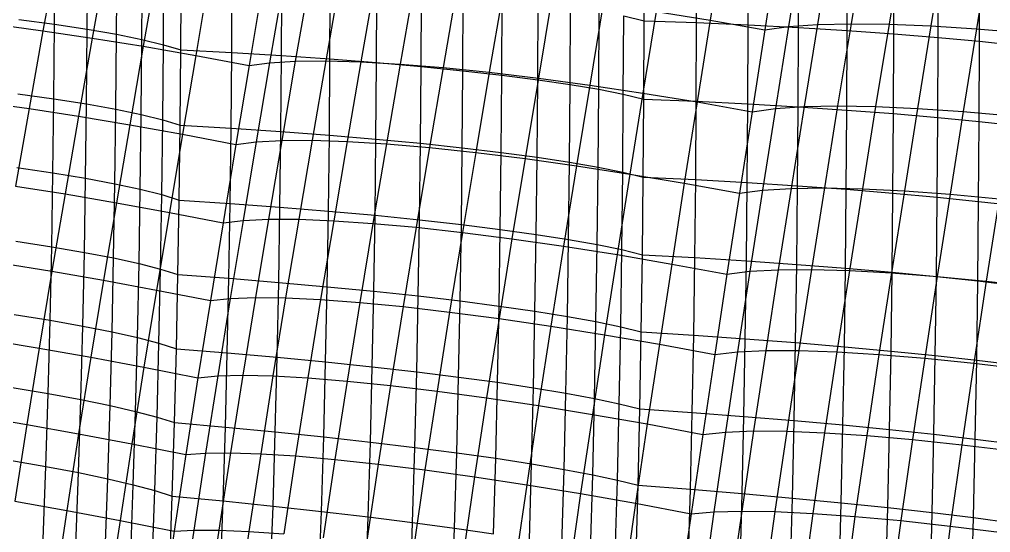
# Model space of a CAD drawing. Extents: x -429 to 429, y -1 to 209.
# Drawn here: x -325.05 to -291, y 106.09 to 124.07 of the extents above; entities that cross this region are included whole.
import ezdxf

# ---------------------------------------------------------------- set-up
doc = ezdxf.new("R2010")
doc.units = 0

msp = doc.modelspace()

# ---------------------------------------------------------------- linework, layer by layer
at = {"layer": 'default', "color": 3, "linetype": 'CONTINUOUS'}
for p, q in [((-303.147, 124.026, 108.9), (-303.142, 126.781, 108.702)), ((-303.147, 124.026, 108.9), (-303.142, 126.781, 108.702)), ((-301.308, 123.959, 108.659), (-301.304, 126.725, 108.461)), ((-323.819, 123.901, 129.11), (-323.803, 126.522, 128.934)), ((-322.673, 123.728, 127.803), (-322.657, 126.356, 127.627)), ((-299.5, 123.878, 108.258), (-299.495, 126.655, 108.059)), ((-297.735, 123.786, 107.7), (-297.731, 126.573, 107.5)), ((-296.029, 123.681, 106.989), (-296.025, 126.478, 106.788)), ((-294.394, 123.566, 106.132), (-294.391, 126.371, 105.93)), ((-321.65, 123.55, 126.401), (-321.634, 126.185, 126.224)), ((-320.758, 123.369, 124.914), (-320.743, 126.01, 124.737)), ((-292.844, 123.44, 105.134), (-292.841, 126.254, 104.931)), ((-291.391, 123.306, 104.003), (-291.388, 126.127, 103.799)), ((-320.004, 123.187, 123.355), (-319.989, 125.834, 123.177)), ((-319.395, 123.006, 121.735), (-319.38, 125.656, 121.557)), ((-319.395, 123.006, 121.735), (-319.38, 125.656, 121.557)), ((-317.61, 122.913, 121.419), (-317.595, 125.574, 121.24)), ((-315.861, 122.807, 120.949), (-315.847, 125.479, 120.769)), ((-314.163, 122.689, 120.327), (-314.149, 125.372, 120.146)), ((-312.529, 122.56, 119.558), (-312.515, 125.254, 119.376)), ((-310.972, 122.422, 118.649), (-310.958, 125.125, 118.467)), ((-309.504, 122.275, 117.607), (-309.49, 124.987, 117.424)), ((-308.137, 122.121, 116.441), (-308.123, 124.84, 116.256)), ((-306.881, 121.96, 115.158), (-306.868, 124.687, 114.973)), ((-305.747, 121.794, 113.77), (-305.734, 124.527, 113.584)), ((-304.743, 121.625, 112.287), (-304.731, 124.363, 112.101)), ((-325.078, 124.07, 130.311), (-323.819, 123.901, 129.11)), ((-303.879, 121.453, 110.722), (-303.866, 124.195, 110.536)), ((-303.866, 124.195, 110.536), (-303.147, 124.026, 108.9)), ((-303.159, 121.28, 109.086), (-303.147, 124.026, 108.9)), ((-303.159, 121.28, 109.086), (-303.147, 124.026, 108.9)), ((-303.147, 124.026, 108.9), (-301.308, 123.959, 108.659)), ((-301.32, 121.202, 108.847), (-301.308, 123.959, 108.659)), ((-301.308, 123.959, 108.659), (-299.5, 123.878, 108.258)), ((-323.843, 121.291, 129.275), (-323.819, 123.901, 129.11)), ((-323.819, 123.901, 129.11), (-322.673, 123.728, 127.803)), ((-322.697, 121.11, 127.969), (-322.673, 123.728, 127.803)), ((-322.673, 123.728, 127.803), (-321.65, 123.55, 126.401)), ((-299.512, 121.111, 108.447), (-299.5, 123.878, 108.258)), ((-299.5, 123.878, 108.258), (-297.735, 123.786, 107.7)), ((-297.747, 121.008, 107.89), (-297.735, 123.786, 107.7)), ((-297.735, 123.786, 107.7), (-296.029, 123.681, 106.989)), ((-296.041, 120.894, 107.18), (-296.029, 123.681, 106.989)), ((-296.029, 123.681, 106.989), (-294.394, 123.566, 106.132)), ((-321.674, 120.925, 126.567), (-321.65, 123.55, 126.401)), ((-321.65, 123.55, 126.401), (-320.758, 123.369, 124.914)), ((-320.782, 120.739, 125.081), (-320.758, 123.369, 124.914)), ((-320.758, 123.369, 124.914), (-320.004, 123.187, 123.355)), ((-294.406, 120.77, 106.323), (-294.394, 123.566, 106.132)), ((-294.394, 123.566, 106.132), (-292.844, 123.44, 105.134)), ((-292.856, 120.636, 105.325), (-292.844, 123.44, 105.134)), ((-292.844, 123.44, 105.134), (-291.391, 123.306, 104.003)), ((-291.403, 120.495, 104.196), (-291.391, 123.306, 104.003)), ((-291.391, 123.306, 104.003), (-290.047, 123.164, 102.749)), ((-320.028, 120.553, 123.521), (-320.004, 123.187, 123.355)), ((-320.004, 123.187, 123.355), (-319.395, 123.006, 121.735)), ((-319.418, 120.368, 121.902), (-319.395, 123.006, 121.735)), ((-319.418, 120.368, 121.902), (-319.395, 123.006, 121.735)), ((-319.395, 123.006, 121.735), (-317.61, 122.913, 121.419)), ((-317.633, 120.262, 121.587), (-317.61, 122.913, 121.419)), ((-317.61, 122.913, 121.419), (-315.861, 122.807, 120.949)), ((-315.885, 120.145, 121.117), (-315.861, 122.807, 120.949)), ((-315.861, 122.807, 120.949), (-314.163, 122.689, 120.327)), ((-314.186, 120.016, 120.496), (-314.163, 122.689, 120.327)), ((-314.163, 122.689, 120.327), (-312.529, 122.56, 119.558)), ((-312.552, 119.877, 119.729), (-312.529, 122.56, 119.558)), ((-312.529, 122.56, 119.558), (-310.972, 122.422, 118.649)), ((-310.995, 119.73, 118.821), (-310.972, 122.422, 118.649)), ((-310.972, 122.422, 118.649), (-309.504, 122.275, 117.607)), ((-309.526, 119.574, 117.779), (-309.504, 122.275, 117.607)), ((-309.504, 122.275, 117.607), (-308.137, 122.121, 116.441)), ((-308.159, 119.412, 116.613), (-308.137, 122.121, 116.441)), ((-308.137, 122.121, 116.441), (-306.881, 121.96, 115.158)), ((-306.903, 119.244, 115.331), (-306.881, 121.96, 115.158)), ((-306.881, 121.96, 115.158), (-305.747, 121.794, 113.77)), ((-305.769, 119.072, 113.943), (-305.747, 121.794, 113.77)), ((-305.747, 121.794, 113.77), (-304.743, 121.625, 112.287)), ((-304.765, 118.898, 112.461), (-304.743, 121.625, 112.287)), ((-304.743, 121.625, 112.287), (-303.879, 121.453, 110.722)), ((-325.103, 121.468, 130.475), (-323.843, 121.291, 129.275)), ((-323.878, 118.692, 129.429), (-323.843, 121.291, 129.275)), ((-323.843, 121.291, 129.275), (-322.697, 121.11, 127.969)), ((-303.9, 118.722, 110.896), (-303.879, 121.453, 110.722)), ((-303.879, 121.453, 110.722), (-303.159, 121.28, 109.086)), ((-303.18, 118.546, 109.261), (-303.159, 121.28, 109.086)), ((-303.18, 118.546, 109.261), (-303.159, 121.28, 109.086)), ((-303.159, 121.28, 109.086), (-301.32, 121.202, 108.847)), ((-322.731, 118.503, 128.123), (-322.697, 121.11, 127.969)), ((-322.697, 121.11, 127.969), (-321.674, 120.925, 126.567)), ((-321.708, 118.312, 126.722), (-321.674, 120.925, 126.567)), ((-321.674, 120.925, 126.567), (-320.782, 120.739, 125.081)), ((-301.341, 118.457, 109.022), (-301.32, 121.202, 108.847)), ((-301.32, 121.202, 108.847), (-299.512, 121.111, 108.447)), ((-299.532, 118.355, 108.623), (-299.512, 121.111, 108.447)), ((-299.512, 121.111, 108.447), (-297.747, 121.008, 107.89)), ((-297.767, 118.242, 108.067), (-297.747, 121.008, 107.89)), ((-297.747, 121.008, 107.89), (-296.041, 120.894, 107.18)), ((-296.061, 118.118, 107.358), (-296.041, 120.894, 107.18)), ((-296.041, 120.894, 107.18), (-294.406, 120.77, 106.323)), ((-320.816, 118.12, 125.235), (-320.782, 120.739, 125.081)), ((-320.782, 120.739, 125.081), (-320.028, 120.553, 123.521)), ((-320.062, 117.93, 123.676), (-320.028, 120.553, 123.521)), ((-320.028, 120.553, 123.521), (-319.418, 120.368, 121.902)), ((-294.426, 117.985, 106.502), (-294.406, 120.77, 106.323)), ((-294.406, 120.77, 106.323), (-292.856, 120.636, 105.325)), ((-292.875, 117.843, 105.505), (-292.856, 120.636, 105.325)), ((-292.856, 120.636, 105.325), (-291.403, 120.495, 104.196)), ((-319.451, 117.742, 122.056), (-319.418, 120.368, 121.902)), ((-319.451, 117.742, 122.056), (-319.418, 120.368, 121.902)), ((-319.418, 120.368, 121.902), (-317.633, 120.262, 121.587)), ((-317.666, 117.624, 121.743), (-317.633, 120.262, 121.587)), ((-317.633, 120.262, 121.587), (-315.885, 120.145, 121.117)), ((-291.422, 117.694, 104.376), (-291.403, 120.495, 104.196)), ((-291.403, 120.495, 104.196), (-290.058, 120.346, 102.942)), ((-315.917, 117.495, 121.274), (-315.885, 120.145, 121.117)), ((-315.885, 120.145, 121.117), (-314.186, 120.016, 120.496)), ((-314.219, 117.355, 120.653), (-314.186, 120.016, 120.496)), ((-314.186, 120.016, 120.496), (-312.552, 119.877, 119.729)), ((-312.584, 117.206, 119.887), (-312.552, 119.877, 119.729)), ((-312.552, 119.877, 119.729), (-310.995, 119.73, 118.821)), ((-311.027, 117.048, 118.979), (-310.995, 119.73, 118.821)), ((-310.995, 119.73, 118.821), (-309.526, 119.574, 117.779)), ((-309.558, 116.884, 117.939), (-309.526, 119.574, 117.779)), ((-309.526, 119.574, 117.779), (-308.159, 119.412, 116.613)), ((-308.191, 116.714, 116.773), (-308.159, 119.412, 116.613)), ((-308.159, 119.412, 116.613), (-306.903, 119.244, 115.331)), ((-306.934, 116.539, 115.491), (-306.903, 119.244, 115.331)), ((-306.903, 119.244, 115.331), (-305.769, 119.072, 113.943)), ((-325.138, 118.877, 130.629), (-323.878, 118.692, 129.429)), ((-305.8, 116.362, 114.104), (-305.769, 119.072, 113.943)), ((-305.769, 119.072, 113.943), (-304.765, 118.898, 112.461)), ((-304.796, 116.183, 112.622), (-304.765, 118.898, 112.461)), ((-304.765, 118.898, 112.461), (-303.9, 118.722, 110.896)), ((-323.917, 116.103, 129.575), (-323.878, 118.692, 129.429)), ((-323.878, 118.692, 129.429), (-322.731, 118.503, 128.123)), ((-322.771, 115.907, 128.269), (-322.731, 118.503, 128.123)), ((-322.731, 118.503, 128.123), (-321.708, 118.312, 126.722)), ((-303.93, 116.003, 111.058), (-303.9, 118.722, 110.896)), ((-303.9, 118.722, 110.896), (-303.18, 118.546, 109.261)), ((-303.21, 115.826, 109.422), (-303.18, 118.546, 109.261)), ((-303.21, 115.826, 109.422), (-303.18, 118.546, 109.261)), ((-303.18, 118.546, 109.261), (-301.341, 118.457, 109.022)), ((-321.748, 115.71, 126.867), (-321.708, 118.312, 126.722)), ((-321.708, 118.312, 126.722), (-320.816, 118.12, 125.235)), ((-301.371, 115.724, 109.184), (-301.341, 118.457, 109.022)), ((-301.341, 118.457, 109.022), (-299.532, 118.355, 108.623)), ((-299.562, 115.611, 108.786), (-299.532, 118.355, 108.623)), ((-299.532, 118.355, 108.623), (-297.767, 118.242, 108.067)), ((-297.797, 115.487, 108.231), (-297.767, 118.242, 108.067)), ((-297.767, 118.242, 108.067), (-296.061, 118.118, 107.358)), ((-320.856, 115.513, 125.38), (-320.816, 118.12, 125.235)), ((-320.816, 118.12, 125.235), (-320.062, 117.93, 123.676)), ((-320.103, 115.319, 123.819), (-320.062, 117.93, 123.676)), ((-320.062, 117.93, 123.676), (-319.451, 117.742, 122.056)), ((-296.09, 115.354, 107.522), (-296.061, 118.118, 107.358)), ((-296.061, 118.118, 107.358), (-294.426, 117.985, 106.502)), ((-294.455, 115.211, 106.667), (-294.426, 117.985, 106.502)), ((-294.426, 117.985, 106.502), (-292.875, 117.843, 105.505)), ((-292.904, 115.061, 105.671), (-292.875, 117.843, 105.505)), ((-292.875, 117.843, 105.505), (-291.422, 117.694, 104.376)), ((-319.495, 115.128, 122.198), (-319.451, 117.742, 122.056)), ((-319.495, 115.128, 122.198), (-319.451, 117.742, 122.056)), ((-319.451, 117.742, 122.056), (-317.666, 117.624, 121.743)), ((-317.709, 114.998, 121.885), (-317.666, 117.624, 121.743)), ((-317.666, 117.624, 121.743), (-315.917, 117.495, 121.274)), ((-315.96, 114.857, 121.417), (-315.917, 117.495, 121.274)), ((-315.917, 117.495, 121.274), (-314.219, 117.355, 120.653)), ((-291.451, 114.905, 104.542), (-291.422, 117.694, 104.376)), ((-291.422, 117.694, 104.376), (-290.077, 117.539, 103.123)), ((-314.262, 114.705, 120.797), (-314.219, 117.355, 120.653)), ((-314.219, 117.355, 120.653), (-312.584, 117.206, 119.887)), ((-312.627, 114.546, 120.031), (-312.584, 117.206, 119.887)), ((-312.584, 117.206, 119.887), (-311.027, 117.048, 118.979)), ((-311.069, 114.378, 119.124), (-311.027, 117.048, 118.979)), ((-311.027, 117.048, 118.979), (-309.558, 116.884, 117.939)), ((-309.6, 114.205, 118.084), (-309.558, 116.884, 117.939)), ((-309.558, 116.884, 117.939), (-308.191, 116.714, 116.773)), ((-308.232, 114.027, 116.919), (-308.191, 116.714, 116.773)), ((-308.191, 116.714, 116.773), (-306.934, 116.539, 115.491)), ((-306.976, 113.846, 115.638), (-306.934, 116.539, 115.491)), ((-306.934, 116.539, 115.491), (-305.8, 116.362, 114.104)), ((-325.178, 116.297, 130.775), (-323.917, 116.103, 129.575)), ((-305.841, 113.663, 114.251), (-305.8, 116.362, 114.104)), ((-305.8, 116.362, 114.104), (-304.796, 116.183, 112.622)), ((-304.837, 113.48, 112.769), (-304.796, 116.183, 112.622)), ((-304.796, 116.183, 112.622), (-303.93, 116.003, 111.058)), ((-323.973, 113.526, 129.703), (-323.917, 116.103, 129.575)), ((-323.917, 116.103, 129.575), (-322.771, 115.907, 128.269)), ((-322.827, 113.322, 128.397), (-322.771, 115.907, 128.269)), ((-322.771, 115.907, 128.269), (-321.748, 115.71, 126.867)), ((-303.971, 113.298, 111.205), (-303.93, 116.003, 111.058)), ((-303.93, 116.003, 111.058), (-303.21, 115.826, 109.422)), ((-303.25, 113.118, 109.569), (-303.21, 115.826, 109.422)), ((-303.25, 113.118, 109.569), (-303.21, 115.826, 109.422)), ((-303.21, 115.826, 109.422), (-301.371, 115.724, 109.184)), ((-321.803, 113.119, 126.995), (-321.748, 115.71, 126.867)), ((-321.748, 115.71, 126.867), (-320.856, 115.513, 125.38)), ((-320.912, 112.918, 125.507), (-320.856, 115.513, 125.38)), ((-320.856, 115.513, 125.38), (-320.103, 115.319, 123.819)), ((-301.411, 113.004, 109.332), (-301.371, 115.724, 109.184)), ((-301.371, 115.724, 109.184), (-299.562, 115.611, 108.786)), ((-299.602, 112.879, 108.935), (-299.562, 115.611, 108.786)), ((-299.562, 115.611, 108.786), (-297.797, 115.487, 108.231)), ((-297.837, 112.744, 108.38), (-297.797, 115.487, 108.231)), ((-297.797, 115.487, 108.231), (-296.09, 115.354, 107.522)), ((-320.158, 112.72, 123.947), (-320.103, 115.319, 123.819)), ((-320.103, 115.319, 123.819), (-319.495, 115.128, 122.198)), ((-319.549, 112.527, 122.325), (-319.495, 115.128, 122.198)), ((-319.549, 112.527, 122.325), (-319.495, 115.128, 122.198)), ((-319.495, 115.128, 122.198), (-317.709, 114.998, 121.885)), ((-296.13, 112.601, 107.673), (-296.09, 115.354, 107.522)), ((-296.09, 115.354, 107.522), (-294.455, 115.211, 106.667)), ((-294.494, 112.449, 106.818), (-294.455, 115.211, 106.667)), ((-294.455, 115.211, 106.667), (-292.904, 115.061, 105.671)), ((-317.764, 112.384, 122.013), (-317.709, 114.998, 121.885)), ((-317.709, 114.998, 121.885), (-315.96, 114.857, 121.417)), ((-316.014, 112.23, 121.546), (-315.96, 114.857, 121.417)), ((-315.96, 114.857, 121.417), (-314.262, 114.705, 120.797)), ((-292.943, 112.291, 105.822), (-292.904, 115.061, 105.671)), ((-292.904, 115.061, 105.671), (-291.451, 114.905, 104.542)), ((-291.489, 112.128, 104.694), (-291.451, 114.905, 104.542)), ((-291.451, 114.905, 104.542), (-290.105, 114.744, 103.29)), ((-314.316, 112.067, 120.927), (-314.262, 114.705, 120.797)), ((-314.262, 114.705, 120.797), (-312.627, 114.546, 120.031)), ((-312.681, 111.897, 120.161), (-312.627, 114.546, 120.031)), ((-312.627, 114.546, 120.031), (-311.069, 114.378, 119.124)), ((-311.123, 111.72, 119.255), (-311.069, 114.378, 119.124)), ((-311.069, 114.378, 119.124), (-309.6, 114.205, 118.084)), ((-309.654, 111.538, 118.215), (-309.6, 114.205, 118.084)), ((-309.6, 114.205, 118.084), (-308.232, 114.027, 116.919)), ((-325.234, 113.728, 130.902), (-323.973, 113.526, 129.703)), ((-308.285, 111.352, 117.051), (-308.232, 114.027, 116.919)), ((-308.232, 114.027, 116.919), (-306.976, 113.846, 115.638)), ((-307.029, 111.165, 115.77), (-306.976, 113.846, 115.638)), ((-306.976, 113.846, 115.638), (-305.841, 113.663, 114.251)), ((-324.041, 110.96, 129.816), (-323.973, 113.526, 129.703)), ((-323.973, 113.526, 129.703), (-322.827, 113.322, 128.397)), ((-305.894, 110.976, 114.383), (-305.841, 113.663, 114.251)), ((-305.841, 113.663, 114.251), (-304.837, 113.48, 112.769)), ((-304.889, 110.789, 112.902), (-304.837, 113.48, 112.769)), ((-304.837, 113.48, 112.769), (-303.971, 113.298, 111.205)), ((-322.895, 110.749, 128.51), (-322.827, 113.322, 128.397)), ((-322.827, 113.322, 128.397), (-321.803, 113.119, 126.995)), ((-321.871, 110.54, 127.108), (-321.803, 113.119, 126.995)), ((-321.803, 113.119, 126.995), (-320.912, 112.918, 125.507)), ((-304.022, 110.604, 111.337), (-303.971, 113.298, 111.205)), ((-303.971, 113.298, 111.205), (-303.25, 113.118, 109.569)), ((-303.301, 110.423, 109.702), (-303.25, 113.118, 109.569)), ((-303.301, 110.423, 109.702), (-303.25, 113.118, 109.569)), ((-303.25, 113.118, 109.569), (-301.411, 113.004, 109.332)), ((-320.979, 110.335, 125.621), (-320.912, 112.918, 125.507)), ((-320.912, 112.918, 125.507), (-320.158, 112.72, 123.947)), ((-320.225, 110.134, 124.06), (-320.158, 112.72, 123.947)), ((-320.158, 112.72, 123.947), (-319.549, 112.527, 122.325)), ((-301.462, 110.296, 109.465), (-301.411, 113.004, 109.332)), ((-301.411, 113.004, 109.332), (-299.602, 112.879, 108.935)), ((-299.652, 110.16, 109.069), (-299.602, 112.879, 108.935)), ((-299.602, 112.879, 108.935), (-297.837, 112.744, 108.38)), ((-297.887, 110.014, 108.515), (-297.837, 112.744, 108.38)), ((-297.837, 112.744, 108.38), (-296.13, 112.601, 107.673)), ((-319.616, 109.94, 122.438), (-319.549, 112.527, 122.325)), ((-319.616, 109.94, 122.438), (-319.549, 112.527, 122.325)), ((-319.549, 112.527, 122.325), (-317.764, 112.384, 122.013)), ((-317.83, 109.783, 122.126), (-317.764, 112.384, 122.013)), ((-317.764, 112.384, 122.013), (-316.014, 112.23, 121.546)), ((-296.18, 109.86, 107.808), (-296.13, 112.601, 107.673)), ((-296.13, 112.601, 107.673), (-294.494, 112.449, 106.818)), ((-294.544, 109.699, 106.953), (-294.494, 112.449, 106.818)), ((-294.494, 112.449, 106.818), (-292.943, 112.291, 105.822)), ((-316.08, 109.616, 121.659), (-316.014, 112.23, 121.546)), ((-316.014, 112.23, 121.546), (-314.316, 112.067, 120.927)), ((-314.381, 109.441, 121.041), (-314.316, 112.067, 120.927)), ((-314.316, 112.067, 120.927), (-312.681, 111.897, 120.161)), ((-292.993, 109.533, 105.958), (-292.943, 112.291, 105.822)), ((-292.943, 112.291, 105.822), (-291.489, 112.128, 104.694)), ((-291.539, 109.362, 104.831), (-291.489, 112.128, 104.694)), ((-291.489, 112.128, 104.694), (-290.144, 111.961, 103.442)), ((-312.746, 109.26, 120.276), (-312.681, 111.897, 120.161)), ((-312.681, 111.897, 120.161), (-311.123, 111.72, 119.255)), ((-311.188, 109.073, 119.37), (-311.123, 111.72, 119.255)), ((-311.123, 111.72, 119.255), (-309.654, 111.538, 118.215)), ((-309.719, 108.882, 118.331), (-309.654, 111.538, 118.215)), ((-309.654, 111.538, 118.215), (-308.285, 111.352, 117.051)), ((-308.35, 108.689, 117.167), (-308.285, 111.352, 117.051)), ((-308.285, 111.352, 117.051), (-307.029, 111.165, 115.77)), ((-325.302, 111.17, 131.015), (-324.041, 110.96, 129.816)), ((-307.093, 108.495, 115.886), (-307.029, 111.165, 115.77)), ((-307.029, 111.165, 115.77), (-305.894, 110.976, 114.383)), ((-324.123, 108.405, 129.914), (-324.041, 110.96, 129.816)), ((-324.041, 110.96, 129.816), (-322.895, 110.749, 128.51)), ((-322.976, 108.188, 128.608), (-322.895, 110.749, 128.51)), ((-322.895, 110.749, 128.51), (-321.871, 110.54, 127.108)), ((-305.958, 108.302, 114.5), (-305.894, 110.976, 114.383)), ((-305.894, 110.976, 114.383), (-304.889, 110.789, 112.902)), ((-304.952, 108.111, 113.018), (-304.889, 110.789, 112.902)), ((-304.889, 110.789, 112.902), (-304.022, 110.604, 111.337)), ((-321.952, 107.974, 127.205), (-321.871, 110.54, 127.108)), ((-321.871, 110.54, 127.108), (-320.979, 110.335, 125.621)), ((-321.059, 107.765, 125.718), (-320.979, 110.335, 125.621)), ((-320.979, 110.335, 125.621), (-320.225, 110.134, 124.06)), ((-304.086, 107.924, 111.454), (-304.022, 110.604, 111.337)), ((-304.022, 110.604, 111.337), (-303.301, 110.423, 109.702)), ((-303.364, 107.742, 109.818), (-303.301, 110.423, 109.702)), ((-303.364, 107.742, 109.818), (-303.301, 110.423, 109.702)), ((-303.301, 110.423, 109.702), (-301.462, 110.296, 109.465)), ((-320.305, 107.562, 124.156), (-320.225, 110.134, 124.06)), ((-320.225, 110.134, 124.06), (-319.616, 109.94, 122.438)), ((-301.524, 107.602, 109.582), (-301.462, 110.296, 109.465)), ((-301.462, 110.296, 109.465), (-299.652, 110.16, 109.069)), ((-299.714, 107.453, 109.186), (-299.652, 110.16, 109.069)), ((-299.652, 110.16, 109.069), (-297.887, 110.014, 108.515)), ((-297.949, 107.295, 108.633), (-297.887, 110.014, 108.515)), ((-297.887, 110.014, 108.515), (-296.18, 109.86, 107.808)), ((-319.695, 107.367, 122.534), (-319.616, 109.94, 122.438)), ((-319.695, 107.367, 122.534), (-319.616, 109.94, 122.438)), ((-319.616, 109.94, 122.438), (-317.83, 109.783, 122.126)), ((-317.909, 107.195, 122.223), (-317.83, 109.783, 122.126)), ((-317.83, 109.783, 122.126), (-316.08, 109.616, 121.659)), ((-296.241, 107.131, 107.926), (-296.18, 109.86, 107.808)), ((-296.18, 109.86, 107.808), (-294.544, 109.699, 106.953)), ((-294.605, 106.961, 107.072), (-294.544, 109.699, 106.953)), ((-294.544, 109.699, 106.953), (-292.993, 109.533, 105.958)), ((-316.159, 107.015, 121.757), (-316.08, 109.616, 121.659)), ((-316.08, 109.616, 121.659), (-314.381, 109.441, 121.041)), ((-314.46, 106.827, 121.139), (-314.381, 109.441, 121.041)), ((-314.381, 109.441, 121.041), (-312.746, 109.26, 120.276)), ((-293.054, 106.786, 106.078), (-292.993, 109.533, 105.958)), ((-292.993, 109.533, 105.958), (-291.539, 109.362, 104.831)), ((-291.6, 106.609, 104.95), (-291.539, 109.362, 104.831)), ((-291.539, 109.362, 104.831), (-290.193, 109.189, 103.579)), ((-312.825, 106.635, 120.374), (-312.746, 109.26, 120.276)), ((-312.746, 109.26, 120.276), (-311.188, 109.073, 119.37)), ((-311.266, 106.437, 119.469), (-311.188, 109.073, 119.37)), ((-311.188, 109.073, 119.37), (-309.719, 108.882, 118.331)), ((-325.384, 108.624, 131.113), (-324.123, 108.405, 129.914)), ((-309.797, 106.238, 118.43), (-309.719, 108.882, 118.331)), ((-309.719, 108.882, 118.331), (-308.35, 108.689, 117.167)), ((-308.428, 106.037, 117.266), (-308.35, 108.689, 117.167)), ((-308.35, 108.689, 117.167), (-307.093, 108.495, 115.886)), ((-324.22, 105.859, 129.993), (-324.123, 108.405, 129.914)), ((-324.123, 108.405, 129.914), (-322.976, 108.188, 128.608)), ((-307.171, 105.838, 115.985), (-307.093, 108.495, 115.886)), ((-307.093, 108.495, 115.886), (-305.958, 108.302, 114.5)), ((-306.035, 105.64, 114.599), (-305.958, 108.302, 114.5)), ((-305.958, 108.302, 114.5), (-304.952, 108.111, 113.018)), ((-323.073, 105.635, 128.687), (-322.976, 108.188, 128.608)), ((-322.976, 108.188, 128.608), (-321.952, 107.974, 127.205)), ((-322.048, 105.416, 127.284), (-321.952, 107.974, 127.205)), ((-321.952, 107.974, 127.205), (-321.059, 107.765, 125.718)), ((-305.029, 105.446, 113.117), (-304.952, 108.111, 113.018)), ((-304.952, 108.111, 113.018), (-304.086, 107.924, 111.454)), ((-321.155, 105.204, 125.796), (-321.059, 107.765, 125.718)), ((-321.059, 107.765, 125.718), (-320.305, 107.562, 124.156)), ((-304.162, 105.258, 111.552), (-304.086, 107.924, 111.454)), ((-304.086, 107.924, 111.454), (-303.364, 107.742, 109.818)), ((-303.439, 105.076, 109.916), (-303.364, 107.742, 109.818)), ((-303.439, 105.076, 109.916), (-303.364, 107.742, 109.818)), ((-303.364, 107.742, 109.818), (-301.524, 107.602, 109.582)), ((-301.599, 104.922, 109.684), (-301.524, 107.602, 109.582)), ((-301.524, 107.602, 109.582), (-299.714, 107.453, 109.186)), ((-320.4, 104.999, 124.235), (-320.305, 107.562, 124.156)), ((-320.305, 107.562, 124.156), (-319.695, 107.367, 122.534)), ((-319.79, 104.805, 122.612), (-319.695, 107.367, 122.534)), ((-319.79, 104.805, 122.612), (-319.695, 107.367, 122.534)), ((-319.695, 107.367, 122.534), (-317.909, 107.195, 122.223)), ((-299.788, 104.759, 109.29), (-299.714, 107.453, 109.186)), ((-299.714, 107.453, 109.186), (-297.949, 107.295, 108.633)), ((-298.021, 104.59, 108.738), (-297.949, 107.295, 108.633)), ((-297.949, 107.295, 108.633), (-296.241, 107.131, 107.926)), ((-318.003, 104.618, 122.301), (-317.909, 107.195, 122.223)), ((-317.909, 107.195, 122.223), (-316.159, 107.015, 121.757)), ((-316.253, 104.423, 121.835), (-316.159, 107.015, 121.757)), ((-316.159, 107.015, 121.757), (-314.46, 106.827, 121.139)), ((-296.312, 104.414, 108.033), (-296.241, 107.131, 107.926)), ((-296.241, 107.131, 107.926), (-294.605, 106.961, 107.072)), ((-294.675, 104.235, 107.18), (-294.605, 106.961, 107.072)), ((-294.605, 106.961, 107.072), (-293.054, 106.786, 106.078)), ((-314.554, 104.223, 121.217), (-314.46, 106.827, 121.139)), ((-314.46, 106.827, 121.139), (-312.825, 106.635, 120.374)), ((-312.919, 104.018, 120.453), (-312.825, 106.635, 120.374)), ((-312.825, 106.635, 120.374), (-311.266, 106.437, 119.469)), ((-293.123, 104.052, 106.186), (-293.054, 106.786, 106.078)), ((-293.054, 106.786, 106.078), (-291.6, 106.609, 104.95)), ((-291.668, 103.868, 105.058), (-291.6, 106.609, 104.95)), ((-291.6, 106.609, 104.95), (-290.253, 106.43, 103.699)), ((-311.36, 103.811, 119.548), (-311.266, 106.437, 119.469)), ((-311.266, 106.437, 119.469), (-309.797, 106.238, 118.43)), ((-309.89, 103.602, 118.509), (-309.797, 106.238, 118.43)), ((-309.797, 106.238, 118.43), (-308.428, 106.037, 117.266))]:
    msp.add_line(p, q, dxfattribs=at)
at = {"layer": 'default', "color": 5, "linetype": 'CONTINUOUS'}
for p, q in [((-300.382, 126.908, 78.572), (-300.837, 124.043, 78.126)), ((-297.624, 126.702, 76.56), (-298.084, 123.824, 76.114)), ((-296.605, 126.777, 74.827), (-297.072, 123.896, 74.369)), ((-295.423, 126.809, 73.202), (-295.895, 123.923, 72.732)), ((-294.09, 126.798, 71.7), (-294.563, 123.907, 71.221)), ((-292.62, 126.745, 70.338), (-293.092, 123.848, 69.85)), ((-323.731, 126.416, 93.512), (-324.225, 123.677, 93.082)), ((-298.471, 126.585, 78.383), (-298.919, 123.71, 77.95)), ((-298.471, 126.585, 78.383), (-298.919, 123.71, 77.95)), ((-291.027, 126.65, 69.128), (-291.495, 123.745, 68.634)), ((-322.015, 126.17, 92.689), (-322.502, 123.421, 92.261)), ((-320.232, 125.889, 92.047), (-320.71, 123.13, 91.625)), ((-318.399, 125.576, 91.593), (-318.87, 122.807, 91.18)), ((-315.804, 125.337, 89.495), (-316.279, 122.554, 89.082)), ((-314.896, 125.398, 87.739), (-315.38, 122.61, 87.315)), ((-313.821, 125.414, 86.082), (-314.31, 122.621, 85.646)), ((-312.59, 125.387, 84.54), (-313.081, 122.587, 84.094)), ((-311.215, 125.316, 83.129), (-311.706, 122.508, 82.675)), ((-316.535, 125.234, 91.331), (-316.999, 122.455, 90.93)), ((-316.535, 125.234, 91.331), (-316.999, 122.455, 90.93)), ((-309.712, 125.201, 81.864), (-310.199, 122.386, 81.404)), ((-308.094, 125.046, 80.758), (-308.577, 122.221, 80.295)), ((-306.38, 124.85, 79.823), (-306.857, 122.016, 79.359)), ((-304.587, 124.615, 79.068), (-305.056, 121.772, 78.606)), ((-302.733, 124.345, 78.5), (-303.194, 121.493, 78.045)), ((-302.733, 124.345, 78.5), (-300.837, 124.043, 78.126)), ((-300.837, 124.043, 78.126), (-301.291, 121.18, 77.681)), ((-300.837, 124.043, 78.126), (-298.919, 123.71, 77.95)), ((-325.86, 123.895, 94.078), (-324.225, 123.677, 93.082)), ((-324.225, 123.677, 93.082), (-324.71, 120.947, 92.663)), ((-324.225, 123.677, 93.082), (-322.502, 123.421, 92.261)), ((-298.919, 123.71, 77.95), (-299.366, 120.838, 77.518)), ((-298.919, 123.71, 77.95), (-299.366, 120.838, 77.518)), ((-298.919, 123.71, 77.95), (-298.084, 123.824, 76.114)), ((-298.084, 123.824, 76.114), (-298.543, 120.949, 75.669)), ((-298.084, 123.824, 76.114), (-297.072, 123.896, 74.369)), ((-297.072, 123.896, 74.369), (-297.539, 121.017, 73.912)), ((-297.072, 123.896, 74.369), (-295.895, 123.923, 72.732)), ((-295.895, 123.923, 72.732), (-296.366, 121.039, 72.263)), ((-295.895, 123.923, 72.732), (-294.563, 123.907, 71.221)), ((-294.563, 123.907, 71.221), (-295.036, 121.017, 70.741)), ((-294.563, 123.907, 71.221), (-293.092, 123.848, 69.85)), ((-293.092, 123.848, 69.85), (-293.563, 120.951, 69.362)), ((-293.092, 123.848, 69.85), (-291.495, 123.745, 68.634)), ((-291.495, 123.745, 68.634), (-291.963, 120.841, 68.14)), ((-291.495, 123.745, 68.634), (-289.79, 123.6, 67.585)), ((-322.502, 123.421, 92.261), (-322.981, 120.682, 91.844)), ((-322.502, 123.421, 92.261), (-320.71, 123.13, 91.625)), ((-320.71, 123.13, 91.625), (-321.183, 120.382, 91.212)), ((-320.71, 123.13, 91.625), (-318.87, 122.807, 91.18)), ((-318.87, 122.807, 91.18), (-319.336, 120.05, 90.773)), ((-318.87, 122.807, 91.18), (-316.999, 122.455, 90.93)), ((-316.279, 122.554, 89.082), (-315.38, 122.61, 87.315)), ((-315.38, 122.61, 87.315), (-315.856, 119.833, 86.898)), ((-315.38, 122.61, 87.315), (-314.31, 122.621, 85.646)), ((-314.31, 122.621, 85.646), (-314.79, 119.837, 85.219)), ((-314.31, 122.621, 85.646), (-313.081, 122.587, 84.094)), ((-313.081, 122.587, 84.094), (-313.563, 119.796, 83.659)), ((-313.081, 122.587, 84.094), (-311.706, 122.508, 82.675)), ((-316.999, 122.455, 90.93), (-317.459, 119.69, 90.534)), ((-316.999, 122.455, 90.93), (-317.459, 119.69, 90.534)), ((-316.999, 122.455, 90.93), (-316.279, 122.554, 89.082)), ((-316.279, 122.554, 89.082), (-316.749, 119.784, 88.676)), ((-311.706, 122.508, 82.675), (-312.187, 119.709, 82.232)), ((-311.706, 122.508, 82.675), (-310.199, 122.386, 81.404)), ((-310.199, 122.386, 81.404), (-310.678, 119.579, 80.956)), ((-310.199, 122.386, 81.404), (-308.577, 122.221, 80.295)), ((-308.577, 122.221, 80.295), (-309.051, 119.406, 79.844)), ((-308.577, 122.221, 80.295), (-306.857, 122.016, 79.359)), ((-306.857, 122.016, 79.359), (-307.325, 119.192, 78.907)), ((-306.857, 122.016, 79.359), (-305.056, 121.772, 78.606)), ((-305.056, 121.772, 78.606), (-305.518, 118.94, 78.156)), ((-305.056, 121.772, 78.606), (-303.194, 121.493, 78.045)), ((-303.194, 121.493, 78.045), (-303.65, 118.652, 77.599)), ((-303.194, 121.493, 78.045), (-301.291, 121.18, 77.681)), ((-326.351, 121.174, 93.661), (-324.71, 120.947, 92.663)), ((-324.71, 120.947, 92.663), (-325.185, 118.23, 92.258)), ((-324.71, 120.947, 92.663), (-322.981, 120.682, 91.844)), ((-301.291, 121.18, 77.681), (-301.74, 118.331, 77.243)), ((-301.291, 121.18, 77.681), (-299.366, 120.838, 77.518)), ((-299.366, 120.838, 77.518), (-298.543, 120.949, 75.669)), ((-298.543, 120.949, 75.669), (-298.995, 118.087, 75.231)), ((-298.543, 120.949, 75.669), (-297.539, 121.017, 73.912)), ((-297.539, 121.017, 73.912), (-297.998, 118.149, 73.462)), ((-297.539, 121.017, 73.912), (-296.366, 121.039, 72.263)), ((-296.366, 121.039, 72.263), (-296.828, 118.166, 71.804)), ((-296.366, 121.039, 72.263), (-295.036, 121.017, 70.741)), ((-295.036, 121.017, 70.741), (-295.499, 118.137, 70.273)), ((-295.036, 121.017, 70.741), (-293.563, 120.951, 69.362)), ((-293.563, 120.951, 69.362), (-294.025, 118.063, 68.887)), ((-293.563, 120.951, 69.362), (-291.963, 120.841, 68.14)), ((-322.981, 120.682, 91.844), (-323.451, 117.957, 91.44)), ((-322.981, 120.682, 91.844), (-321.183, 120.382, 91.212)), ((-299.366, 120.838, 77.518), (-299.81, 117.981, 77.09)), ((-299.366, 120.838, 77.518), (-299.81, 117.981, 77.09)), ((-291.963, 120.841, 68.14), (-292.422, 117.946, 67.66)), ((-291.963, 120.841, 68.14), (-290.253, 120.688, 67.088)), ((-321.183, 120.382, 91.212), (-321.648, 117.649, 90.81)), ((-321.183, 120.382, 91.212), (-319.336, 120.05, 90.773)), ((-319.336, 120.05, 90.773), (-319.795, 117.309, 90.377)), ((-319.336, 120.05, 90.773), (-317.459, 119.69, 90.534)), ((-317.459, 119.69, 90.534), (-317.912, 116.943, 90.144)), ((-317.459, 119.69, 90.534), (-317.912, 116.943, 90.144)), ((-317.459, 119.69, 90.534), (-316.749, 119.784, 88.676)), ((-316.749, 119.784, 88.676), (-317.21, 117.03, 88.277)), ((-316.749, 119.784, 88.676), (-315.856, 119.833, 86.898)), ((-315.856, 119.833, 86.898), (-316.322, 117.072, 86.491)), ((-315.856, 119.833, 86.898), (-314.79, 119.837, 85.219)), ((-314.79, 119.837, 85.219), (-315.26, 117.068, 84.804)), ((-314.79, 119.837, 85.219), (-313.563, 119.796, 83.659)), ((-313.563, 119.796, 83.659), (-314.033, 117.018, 83.236)), ((-313.563, 119.796, 83.659), (-312.187, 119.709, 82.232)), ((-312.187, 119.709, 82.232), (-312.657, 116.924, 81.804)), ((-312.187, 119.709, 82.232), (-310.678, 119.579, 80.956)), ((-310.678, 119.579, 80.956), (-311.145, 116.785, 80.522)), ((-310.678, 119.579, 80.956), (-309.051, 119.406, 79.844)), ((-309.051, 119.406, 79.844), (-309.515, 116.604, 79.407)), ((-309.051, 119.406, 79.844), (-307.325, 119.192, 78.907)), ((-307.325, 119.192, 78.907), (-307.784, 116.382, 78.469)), ((-307.325, 119.192, 78.907), (-305.518, 118.94, 78.156)), ((-305.518, 118.94, 78.156), (-305.972, 116.122, 77.719)), ((-305.518, 118.94, 78.156), (-303.65, 118.652, 77.599)), ((-303.65, 118.652, 77.599), (-304.098, 115.827, 77.166)), ((-303.65, 118.652, 77.599), (-301.74, 118.331, 77.243)), ((-325.185, 118.23, 92.258), (-323.451, 117.957, 91.44)), ((-301.74, 118.331, 77.243), (-302.182, 115.499, 76.815)), ((-301.74, 118.331, 77.243), (-299.81, 117.981, 77.09)), ((-298.995, 118.087, 75.231), (-297.998, 118.149, 73.462)), ((-297.998, 118.149, 73.462), (-298.447, 115.297, 73.024)), ((-297.998, 118.149, 73.462), (-296.828, 118.166, 71.804)), ((-296.828, 118.166, 71.804), (-297.28, 115.307, 71.357)), ((-296.828, 118.166, 71.804), (-295.499, 118.137, 70.273)), ((-323.451, 117.957, 91.44), (-323.913, 115.248, 91.046)), ((-323.451, 117.957, 91.44), (-321.648, 117.649, 90.81)), ((-299.81, 117.981, 77.09), (-300.247, 115.143, 76.67)), ((-299.81, 117.981, 77.09), (-300.247, 115.143, 76.67)), ((-299.81, 117.981, 77.09), (-298.995, 118.087, 75.231)), ((-298.995, 118.087, 75.231), (-299.44, 115.243, 74.801)), ((-295.499, 118.137, 70.273), (-295.952, 115.27, 69.819)), ((-295.499, 118.137, 70.273), (-294.025, 118.063, 68.887)), ((-294.025, 118.063, 68.887), (-294.476, 115.189, 68.426)), ((-294.025, 118.063, 68.887), (-292.422, 117.946, 67.66)), ((-292.422, 117.946, 67.66), (-292.871, 115.064, 67.194)), ((-292.422, 117.946, 67.66), (-290.707, 117.785, 66.605)), ((-321.648, 117.649, 90.81), (-322.104, 114.933, 90.419)), ((-321.648, 117.649, 90.81), (-319.795, 117.309, 90.377)), ((-290.707, 117.785, 66.605), (-291.152, 114.896, 66.137)), ((-319.795, 117.309, 90.377), (-320.245, 114.587, 89.99)), ((-319.795, 117.309, 90.377), (-317.912, 116.943, 90.144)), ((-317.912, 116.943, 90.144), (-318.357, 114.216, 89.765)), ((-317.912, 116.943, 90.144), (-318.357, 114.216, 89.765)), ((-317.912, 116.943, 90.144), (-317.21, 117.03, 88.277)), ((-317.21, 117.03, 88.277), (-317.662, 114.294, 87.889)), ((-317.21, 117.03, 88.277), (-316.322, 117.072, 86.491)), ((-316.322, 117.072, 86.491), (-316.78, 114.327, 86.094)), ((-316.322, 117.072, 86.491), (-315.26, 117.068, 84.804)), ((-315.26, 117.068, 84.804), (-315.72, 114.315, 84.399)), ((-315.26, 117.068, 84.804), (-314.033, 117.018, 83.236)), ((-314.033, 117.018, 83.236), (-314.494, 114.256, 82.824)), ((-314.033, 117.018, 83.236), (-312.657, 116.924, 81.804)), ((-312.657, 116.924, 81.804), (-313.117, 114.153, 81.386)), ((-312.657, 116.924, 81.804), (-311.145, 116.785, 80.522)), ((-311.145, 116.785, 80.522), (-311.603, 114.006, 80.1)), ((-311.145, 116.785, 80.522), (-309.515, 116.604, 79.407)), ((-309.515, 116.604, 79.407), (-309.969, 113.817, 78.982)), ((-309.515, 116.604, 79.407), (-307.784, 116.382, 78.469)), ((-307.784, 116.382, 78.469), (-308.234, 113.587, 78.043)), ((-307.784, 116.382, 78.469), (-305.972, 116.122, 77.719)), ((-305.972, 116.122, 77.719), (-306.417, 113.32, 77.294)), ((-305.972, 116.122, 77.719), (-304.098, 115.827, 77.166)), ((-304.098, 115.827, 77.166), (-304.537, 113.019, 76.744)), ((-304.098, 115.827, 77.166), (-302.182, 115.499, 76.815)), ((-325.652, 115.529, 91.864), (-323.913, 115.248, 91.046)), ((-302.182, 115.499, 76.815), (-302.616, 112.686, 76.398)), ((-302.182, 115.499, 76.815), (-300.247, 115.143, 76.67)), ((-323.913, 115.248, 91.046), (-324.361, 112.554, 90.67)), ((-323.913, 115.248, 91.046), (-322.104, 114.933, 90.419)), ((-300.247, 115.143, 76.67), (-300.676, 112.326, 76.26)), ((-300.247, 115.143, 76.67), (-300.676, 112.326, 76.26)), ((-300.247, 115.143, 76.67), (-299.44, 115.243, 74.801)), ((-299.44, 115.243, 74.801), (-299.875, 112.417, 74.383)), ((-299.44, 115.243, 74.801), (-298.447, 115.297, 73.024)), ((-298.447, 115.297, 73.024), (-298.887, 112.463, 72.597)), ((-298.447, 115.297, 73.024), (-297.28, 115.307, 71.357)), ((-297.28, 115.307, 71.357), (-297.723, 112.464, 70.922)), ((-297.28, 115.307, 71.357), (-295.952, 115.27, 69.819)), ((-295.952, 115.27, 69.819), (-296.395, 112.42, 69.376)), ((-295.952, 115.27, 69.819), (-294.476, 115.189, 68.426)), ((-294.476, 115.189, 68.426), (-294.919, 112.331, 67.977)), ((-294.476, 115.189, 68.426), (-292.871, 115.064, 67.194)), ((-322.104, 114.933, 90.419), (-322.547, 112.233, 90.045)), ((-322.104, 114.933, 90.419), (-320.245, 114.587, 89.99)), ((-292.871, 115.064, 67.194), (-293.31, 112.198, 66.741)), ((-292.871, 115.064, 67.194), (-291.152, 114.896, 66.137)), ((-291.152, 114.896, 66.137), (-291.587, 112.022, 65.681)), ((-291.152, 114.896, 66.137), (-289.338, 114.687, 65.265)), ((-320.245, 114.587, 89.99), (-320.684, 111.884, 89.619)), ((-320.245, 114.587, 89.99), (-318.357, 114.216, 89.765)), ((-318.357, 114.216, 89.765), (-318.792, 111.509, 89.398)), ((-318.357, 114.216, 89.765), (-318.792, 111.509, 89.398)), ((-318.357, 114.216, 89.765), (-317.662, 114.294, 87.889)), ((-317.662, 114.294, 87.889), (-318.101, 111.577, 87.515)), ((-317.662, 114.294, 87.889), (-316.78, 114.327, 86.094)), ((-316.78, 114.327, 86.094), (-317.222, 111.599, 85.713)), ((-316.78, 114.327, 86.094), (-315.72, 114.315, 84.399)), ((-315.72, 114.315, 84.399), (-316.164, 111.577, 84.012)), ((-315.72, 114.315, 84.399), (-314.494, 114.256, 82.824)), ((-314.494, 114.256, 82.824), (-314.939, 111.509, 82.431)), ((-314.494, 114.256, 82.824), (-313.117, 114.153, 81.386)), ((-313.117, 114.153, 81.386), (-313.561, 111.396, 80.988)), ((-313.117, 114.153, 81.386), (-311.603, 114.006, 80.1)), ((-311.603, 114.006, 80.1), (-312.046, 111.241, 79.698)), ((-311.603, 114.006, 80.1), (-309.969, 113.817, 78.982)), ((-309.969, 113.817, 78.982), (-310.409, 111.044, 78.577)), ((-309.969, 113.817, 78.982), (-308.234, 113.587, 78.043)), ((-308.234, 113.587, 78.043), (-308.671, 110.808, 77.637)), ((-308.234, 113.587, 78.043), (-306.417, 113.32, 77.294)), ((-306.417, 113.32, 77.294), (-306.849, 110.535, 76.888)), ((-306.417, 113.32, 77.294), (-304.537, 113.019, 76.744)), ((-326.104, 112.841, 91.489), (-324.361, 112.554, 90.67)), ((-304.537, 113.019, 76.744), (-304.965, 110.228, 76.339)), ((-304.537, 113.019, 76.744), (-302.616, 112.686, 76.398)), ((-324.361, 112.554, 90.67), (-324.794, 109.87, 90.314)), ((-324.361, 112.554, 90.67), (-322.547, 112.233, 90.045)), ((-302.616, 112.686, 76.398), (-303.04, 109.892, 75.997)), ((-302.616, 112.686, 76.398), (-300.676, 112.326, 76.26)), ((-300.676, 112.326, 76.26), (-299.875, 112.417, 74.383)), ((-299.875, 112.417, 74.383), (-300.298, 109.61, 73.979)), ((-299.875, 112.417, 74.383), (-298.887, 112.463, 72.597)), ((-298.887, 112.463, 72.597), (-299.313, 109.647, 72.186)), ((-298.887, 112.463, 72.597), (-297.723, 112.464, 70.922)), ((-297.723, 112.464, 70.922), (-298.151, 109.638, 70.505)), ((-297.723, 112.464, 70.922), (-296.395, 112.42, 69.376)), ((-296.395, 112.42, 69.376), (-296.823, 109.585, 68.953)), ((-296.395, 112.42, 69.376), (-294.919, 112.331, 67.977)), ((-322.547, 112.233, 90.045), (-322.977, 109.546, 89.689)), ((-322.547, 112.233, 90.045), (-320.684, 111.884, 89.619)), ((-300.676, 112.326, 76.26), (-301.095, 109.529, 75.864)), ((-300.676, 112.326, 76.26), (-301.095, 109.529, 75.864)), ((-294.919, 112.331, 67.977), (-295.346, 109.487, 67.55)), ((-294.919, 112.331, 67.977), (-293.31, 112.198, 66.741)), ((-293.31, 112.198, 66.741), (-293.735, 109.346, 66.31)), ((-293.31, 112.198, 66.741), (-291.587, 112.022, 65.681)), ((-291.587, 112.022, 65.681), (-292.009, 109.163, 65.247)), ((-291.587, 112.022, 65.681), (-289.77, 111.806, 64.808)), ((-320.684, 111.884, 89.619), (-321.11, 109.193, 89.264)), ((-320.684, 111.884, 89.619), (-318.792, 111.509, 89.398)), ((-318.792, 111.509, 89.398), (-319.214, 108.817, 89.045)), ((-318.792, 111.509, 89.398), (-319.214, 108.817, 89.045)), ((-318.792, 111.509, 89.398), (-318.101, 111.577, 87.515)), ((-318.101, 111.577, 87.515), (-318.526, 108.872, 87.157)), ((-318.101, 111.577, 87.515), (-317.222, 111.599, 85.713)), ((-317.222, 111.599, 85.713), (-317.649, 108.883, 85.349)), ((-317.222, 111.599, 85.713), (-316.164, 111.577, 84.012)), ((-316.164, 111.577, 84.012), (-316.593, 108.85, 83.643)), ((-316.164, 111.577, 84.012), (-314.939, 111.509, 82.431)), ((-314.939, 111.509, 82.431), (-315.368, 108.771, 82.057)), ((-314.939, 111.509, 82.431), (-313.561, 111.396, 80.988)), ((-313.561, 111.396, 80.988), (-313.99, 108.649, 80.61)), ((-313.561, 111.396, 80.988), (-312.046, 111.241, 79.698)), ((-312.046, 111.241, 79.698), (-312.472, 108.485, 79.317)), ((-312.046, 111.241, 79.698), (-310.409, 111.044, 78.577)), ((-310.409, 111.044, 78.577), (-310.834, 108.281, 78.194)), ((-310.409, 111.044, 78.577), (-308.671, 110.808, 77.637)), ((-308.671, 110.808, 77.637), (-309.092, 108.038, 77.252)), ((-308.671, 110.808, 77.637), (-306.849, 110.535, 76.888)), ((-306.849, 110.535, 76.888), (-307.267, 107.76, 76.503)), ((-306.849, 110.535, 76.888), (-304.965, 110.228, 76.339)), ((-326.54, 110.164, 91.133), (-324.794, 109.87, 90.314)), ((-304.965, 110.228, 76.339), (-305.38, 107.45, 75.955)), ((-304.965, 110.228, 76.339), (-303.04, 109.892, 75.997)), ((-324.794, 109.87, 90.314), (-325.212, 107.19, 89.98)), ((-324.794, 109.87, 90.314), (-322.977, 109.546, 89.689)), ((-303.04, 109.892, 75.997), (-303.45, 107.112, 75.613)), ((-303.04, 109.892, 75.997), (-301.095, 109.529, 75.864)), ((-300.298, 109.61, 73.979), (-299.313, 109.647, 72.186)), ((-299.313, 109.647, 72.186), (-299.725, 106.842, 71.794)), ((-299.313, 109.647, 72.186), (-298.151, 109.638, 70.505)), ((-298.151, 109.638, 70.505), (-298.563, 106.823, 70.107)), ((-298.151, 109.638, 70.505), (-296.823, 109.585, 68.953)), ((-322.977, 109.546, 89.689), (-323.393, 106.862, 89.354)), ((-322.977, 109.546, 89.689), (-321.11, 109.193, 89.264)), ((-301.095, 109.529, 75.864), (-301.501, 106.748, 75.483)), ((-301.095, 109.529, 75.864), (-301.501, 106.748, 75.483)), ((-301.095, 109.529, 75.864), (-300.298, 109.61, 73.979)), ((-300.298, 109.61, 73.979), (-300.708, 106.817, 73.593)), ((-296.823, 109.585, 68.953), (-297.235, 106.76, 68.551)), ((-296.823, 109.585, 68.953), (-295.346, 109.487, 67.55)), ((-295.346, 109.487, 67.55), (-295.757, 106.653, 67.143)), ((-295.346, 109.487, 67.55), (-293.735, 109.346, 66.31)), ((-293.735, 109.346, 66.31), (-294.144, 106.504, 65.9)), ((-293.735, 109.346, 66.31), (-292.009, 109.163, 65.247)), ((-321.11, 109.193, 89.264), (-321.523, 106.507, 88.928)), ((-321.11, 109.193, 89.264), (-319.214, 108.817, 89.045)), ((-292.009, 109.163, 65.247), (-292.416, 106.315, 64.835)), ((-292.009, 109.163, 65.247), (-290.187, 108.941, 64.373)), ((-319.214, 108.817, 89.045), (-319.624, 106.13, 88.708)), ((-319.214, 108.817, 89.045), (-319.624, 106.13, 88.708)), ((-319.214, 108.817, 89.045), (-318.526, 108.872, 87.157)), ((-318.526, 108.872, 87.157), (-318.937, 106.172, 86.816)), ((-318.526, 108.872, 87.157), (-317.649, 108.883, 85.349)), ((-317.649, 108.883, 85.349), (-318.06, 106.171, 85.005)), ((-317.649, 108.883, 85.349), (-316.593, 108.85, 83.643)), ((-316.593, 108.85, 83.643), (-317.003, 106.125, 83.295)), ((-316.593, 108.85, 83.643), (-315.368, 108.771, 82.057)), ((-315.368, 108.771, 82.057), (-315.777, 106.036, 81.707)), ((-315.368, 108.771, 82.057), (-313.99, 108.649, 80.61)), ((-313.99, 108.649, 80.61), (-314.398, 105.904, 80.257)), ((-313.99, 108.649, 80.61), (-312.472, 108.485, 79.317)), ((-312.472, 108.485, 79.317), (-312.88, 105.732, 78.961)), ((-312.472, 108.485, 79.317), (-310.834, 108.281, 78.194)), ((-310.834, 108.281, 78.194), (-311.24, 105.52, 77.836)), ((-310.834, 108.281, 78.194), (-309.092, 108.038, 77.252)), ((-309.092, 108.038, 77.252), (-309.497, 105.271, 76.892)), ((-309.092, 108.038, 77.252), (-307.267, 107.76, 76.503)), ((-307.267, 107.76, 76.503), (-307.67, 104.989, 76.141)), ((-307.267, 107.76, 76.503), (-305.38, 107.45, 75.955)), ((-305.38, 107.45, 75.955), (-305.78, 104.676, 75.592)), ((-305.38, 107.45, 75.955), (-303.45, 107.112, 75.613)), ((-325.212, 107.19, 89.98), (-323.393, 106.862, 89.354)), ((-303.45, 107.112, 75.613), (-303.849, 104.336, 75.25)), ((-303.45, 107.112, 75.613), (-301.501, 106.748, 75.483)), ((-323.393, 106.862, 89.354), (-323.798, 104.175, 89.031)), ((-323.393, 106.862, 89.354), (-321.523, 106.507, 88.928)), ((-301.501, 106.748, 75.483), (-301.897, 103.972, 75.119)), ((-301.501, 106.748, 75.483), (-301.897, 103.972, 75.119)), ((-301.501, 106.748, 75.483), (-300.708, 106.817, 73.593)), ((-300.708, 106.817, 73.593), (-301.103, 104.029, 73.224)), ((-300.708, 106.817, 73.593), (-299.725, 106.842, 71.794)), ((-299.725, 106.842, 71.794), (-300.119, 104.041, 71.422)), ((-299.725, 106.842, 71.794), (-298.563, 106.823, 70.107)), ((-298.563, 106.823, 70.107), (-298.957, 104.011, 69.732)), ((-298.563, 106.823, 70.107), (-297.235, 106.76, 68.551)), ((-297.235, 106.76, 68.551), (-297.628, 103.937, 68.173)), ((-297.235, 106.76, 68.551), (-295.757, 106.653, 67.143)), ((-295.757, 106.653, 67.143), (-296.149, 103.821, 66.763)), ((-295.757, 106.653, 67.143), (-294.144, 106.504, 65.9)), ((-321.523, 106.507, 88.928), (-321.926, 103.817, 88.604)), ((-321.523, 106.507, 88.928), (-319.624, 106.13, 88.708)), ((-294.144, 106.504, 65.9), (-294.535, 103.665, 65.517)), ((-294.144, 106.504, 65.9), (-292.416, 106.315, 64.835)), ((-292.416, 106.315, 64.835), (-292.805, 103.469, 64.45)), ((-292.416, 106.315, 64.835), (-290.591, 106.087, 63.96)), ((-319.624, 106.13, 88.708), (-320.025, 103.439, 88.384)), ((-319.624, 106.13, 88.708), (-320.025, 103.439, 88.384)), ((-319.624, 106.13, 88.708), (-318.937, 106.172, 86.816)), ((-318.937, 106.172, 86.816), (-319.337, 103.469, 86.488)), ((-318.937, 106.172, 86.816), (-318.06, 106.171, 85.005)), ((-318.06, 106.171, 85.005), (-318.46, 103.455, 84.674)), ((-318.06, 106.171, 85.005), (-317.003, 106.125, 83.295)), ((-317.003, 106.125, 83.295), (-317.402, 103.398, 82.961)), ((-317.003, 106.125, 83.295), (-315.777, 106.036, 81.707))]:
    msp.add_line(p, q, dxfattribs=at)

doc.saveas('drawing.dxf')
